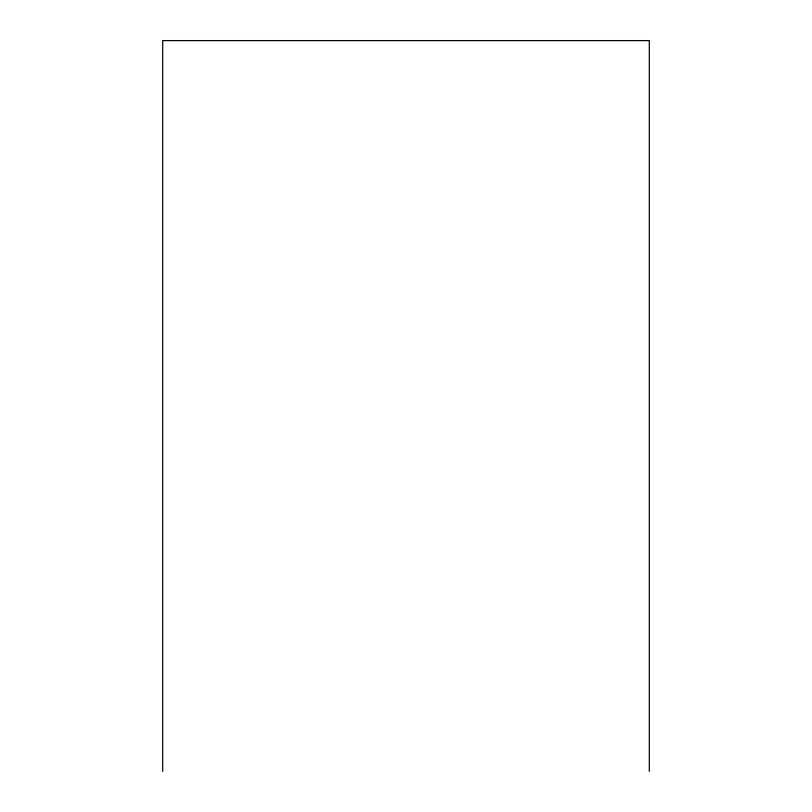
<?xml version="1.0" encoding="UTF-8"?>
<svg xmlns="http://www.w3.org/2000/svg" width="812" height="812" viewBox="0 0 812 812"><rect width="100%" height="100%" fill="white"/><g stroke="black" fill="none" stroke-linecap="round" stroke-linejoin="round"><path stroke-width="1.22" d="M649.306 771.4L649.306 40.6L162.694 40.6L162.694 771.4"/></g></svg>
